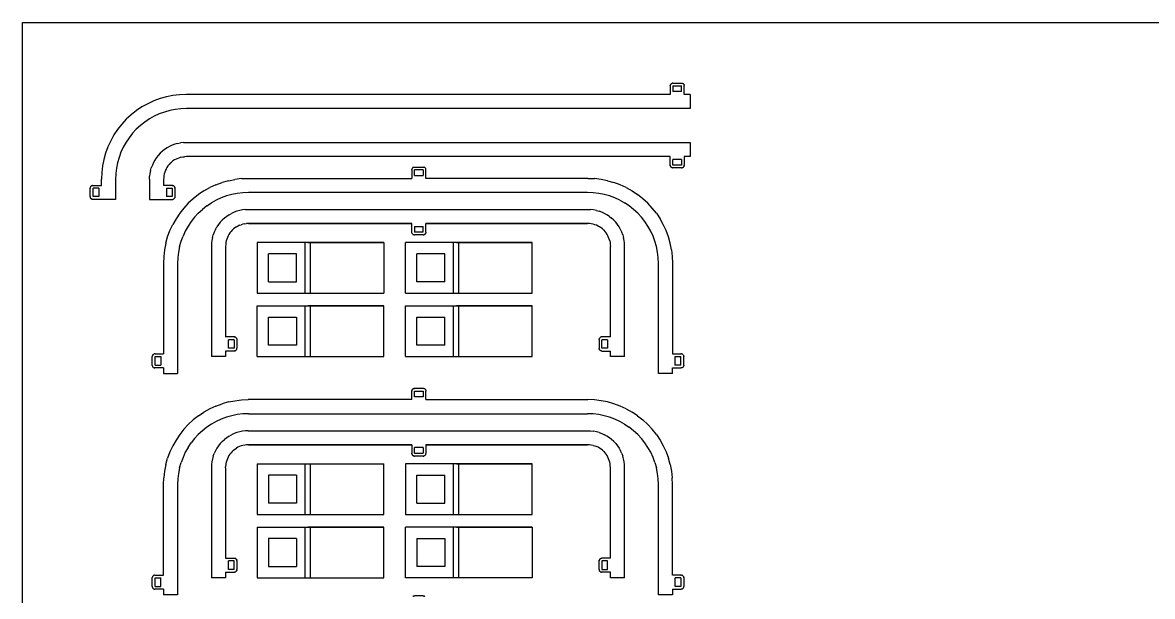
# Model space of a CAD drawing. Extents: x 317 to 717, y -631 to 169.
# Drawn here: x 317.2 to 517.2, y 67.1 to 168.7 of the extents above; entities that cross this region are included whole.
import ezdxf

# ---------------------------------------------------------------- set-up
doc = ezdxf.new("R2010")
doc.units = 0
doc.header["$MEASUREMENT"] = 0
doc.layers.get('0').update_dxf_attribs({"linetype": 'CONTINUOUS'})

msp = doc.modelspace()

# ---------------------------------------------------------------- linework, layer by layer
at = {"color": 1}
for p, q in [((431.78, 157.49), (431.78, 155.99)), ((434.28, 144.99), (434.28, 143.49)), ((386.05, 142.64), (386.05, 141.14)), ((343.62, 139.9), (342.12, 139.9)), ((333.62, 137.4), (329.62, 137.4)), ((358.66, 129.79), (358.66, 120.79)), ((381.11, 129.79), (358.66, 129.79)), ((367.66, 129.79), (381.11, 129.79)), ((381.11, 129.79), (381.11, 120.79)), ((407.38, 129.79), (384.94, 129.79)), ((384.94, 120.79), (384.94, 129.79)), ((393.94, 129.79), (407.38, 129.79)), ((407.38, 120.79), (407.38, 129.79)), ((360.69, 122.81), (360.69, 127.76)), ((365.64, 127.76), (360.69, 127.76)), ((365.64, 122.81), (365.64, 127.76)), ((386.96, 122.81), (386.96, 127.76)), ((391.91, 127.76), (386.96, 127.76)), ((391.91, 122.81), (391.91, 127.76)), ((360.69, 122.81), (365.64, 122.81)), ((391.91, 122.81), (386.96, 122.81)), ((358.66, 120.79), (381.11, 120.79)), ((384.94, 120.79), (407.38, 120.79)), ((358.66, 109.58), (358.66, 118.58)), ((358.66, 118.58), (381.11, 118.58)), ((381.11, 118.58), (367.66, 118.58)), ((381.11, 109.58), (381.11, 118.58)), ((384.94, 109.58), (384.94, 118.58)), ((384.94, 118.58), (407.38, 118.58)), ((407.38, 118.58), (393.94, 118.58)), ((407.38, 109.58), (407.38, 118.58)), ((360.69, 116.55), (365.64, 116.55)), ((360.69, 111.6), (360.69, 116.55)), ((365.64, 116.55), (365.64, 111.6)), ((386.96, 116.55), (391.91, 116.55)), ((386.96, 111.6), (386.96, 116.55)), ((391.91, 111.6), (391.91, 116.55)), ((354.6, 113.08), (353.1, 113.08)), ((421.2, 113.08), (419.7, 113.08)), ((354.6, 110.58), (353.1, 110.58)), ((365.64, 111.6), (360.69, 111.6)), ((358.66, 109.58), (381.11, 109.58)), ((342.1, 107.58), (340.6, 107.58)), ((386.05, 93.98), (386.05, 92.48)), ((388.55, 93.98), (388.55, 92.48)), ((358.66, 90.62), (358.66, 81.63)), ((358.66, 90.62), (381.11, 90.62)), ((367.66, 90.62), (381.11, 90.63)), ((381.11, 81.63), (381.11, 90.62)), ((384.94, 90.62), (384.94, 81.63)), ((407.38, 90.62), (384.94, 90.62)), ((393.94, 90.62), (407.38, 90.63)), ((407.38, 81.63), (407.38, 90.62)), ((360.69, 88.6), (360.69, 83.65)), ((365.64, 88.6), (360.69, 88.6)), ((365.64, 88.6), (365.64, 83.65)), ((386.96, 88.6), (391.91, 88.6)), ((386.96, 83.65), (386.96, 88.6)), ((391.91, 83.65), (391.91, 88.6)), ((365.64, 83.65), (360.69, 83.65)), ((386.96, 83.65), (391.91, 83.65)), ((358.66, 81.63), (381.11, 81.63)), ((384.94, 81.63), (407.38, 81.63)), ((358.66, 79.42), (358.66, 70.42)), ((358.66, 79.42), (381.11, 79.42)), ((381.11, 79.42), (367.66, 79.42)), ((381.11, 70.42), (381.11, 79.42)), ((407.38, 79.42), (384.94, 79.42)), ((384.94, 70.42), (384.94, 79.42)), ((393.94, 79.42), (407.38, 79.42)), ((407.38, 79.42), (407.38, 70.42)), ((360.69, 77.39), (360.69, 72.44)), ((365.64, 77.39), (360.69, 77.39)), ((365.64, 77.39), (365.64, 72.44)), ((386.96, 77.39), (391.91, 77.39)), ((386.96, 77.39), (386.96, 72.44)), ((391.91, 77.39), (391.91, 72.44)), ((360.69, 72.44), (365.64, 72.44)), ((421.2, 73.92), (419.7, 73.92)), ((358.66, 70.42), (381.11, 70.42)), ((407.38, 70.42), (384.94, 70.42)), ((421.2, 71.42), (419.7, 71.42)), ((433.7, 70.92), (432.2, 70.92)), ((342.1, 68.42), (340.6, 68.42))]:
    msp.add_line(p, q, dxfattribs=at)
at = {"color": 1, "linetype": 'Continuous'}
msp.add_line((331.12, 139.9), (331.12, 140.99), dxfattribs=at)
at = {"color": 5}
for p, q in [((367.11, 129.79), (367.11, 120.79)), ((368.11, 120.79), (368.11, 129.79)), ((393.38, 129.79), (393.38, 120.79)), ((394.38, 120.79), (394.38, 129.79)), ((367.11, 118.58), (367.11, 109.58)), ((368.11, 109.58), (368.11, 118.58)), ((393.38, 118.58), (393.38, 109.58)), ((394.38, 109.58), (394.38, 118.58)), ((367.11, 90.62), (367.11, 81.63)), ((368.11, 81.63), (368.11, 90.62)), ((393.38, 90.62), (393.38, 81.63)), ((394.38, 81.63), (394.38, 90.62)), ((367.11, 79.42), (367.11, 70.42)), ((368.11, 70.42), (368.11, 79.42)), ((393.38, 79.42), (393.38, 70.42)), ((394.38, 70.42), (394.38, 79.42))]:
    msp.add_line(p, q, dxfattribs=at)
at = {"linetype": 'Continuous'}
msp.add_lwpolyline([(317.15, 168.7), (717.15, 168.7), (717.15, -631.3), (317.15, -631.3)], close=True, dxfattribs=at)
at = {"color": 1}
for points in [[(431.79, 157.59), (431.78, 157.54)], [(431.78, 157.54), (431.78, 157.49)], [(431.79, 157.59), (431.81, 157.64)], [(431.82, 157.69), (431.81, 157.64)], [(431.85, 157.74), (431.82, 157.69)], [(431.88, 157.78), (431.85, 157.74)], [(431.88, 157.78), (431.91, 157.82)], [(431.91, 157.82), (431.95, 157.86)], [(431.95, 157.86), (431.99, 157.89)], [(432.03, 157.92), (431.99, 157.89)], [(432.03, 157.92), (432.08, 157.95)], [(432.08, 157.95), (432.13, 157.96)], [(432.18, 157.98), (432.13, 157.96)], [(432.23, 157.99), (432.18, 157.98)], [(432.23, 157.99), (432.28, 157.99)], [(432.28, 157.99), (433.78, 157.99)], [(432.28, 157.49), (432.28, 156.49)], [(432.28, 157.49), (433.78, 157.49)], [(433.78, 156.49), (432.28, 156.49)], [(433.78, 157.99), (433.83, 157.99)], [(433.78, 156.49), (433.78, 157.49)], [(433.83, 157.99), (433.88, 157.98)], [(433.88, 157.98), (433.94, 157.96)], [(433.98, 157.95), (433.94, 157.96)], [(433.98, 157.95), (434.03, 157.92)], [(434.03, 157.92), (434.07, 157.89)], [(434.12, 157.86), (434.07, 157.89)], [(434.15, 157.82), (434.12, 157.86)], [(434.19, 157.78), (434.15, 157.82)], [(434.19, 157.78), (434.21, 157.74)], [(434.21, 157.74), (434.24, 157.69)], [(434.24, 157.69), (434.26, 157.64)], [(434.26, 157.64), (434.27, 157.59)], [(434.28, 157.54), (434.27, 157.59)], [(434.28, 157.54), (434.28, 157.49)], [(434.28, 155.99), (434.28, 157.49)], [(339.31, 154.35), (338.28, 153.78)], [(340.38, 154.85), (339.31, 154.35)], [(341.49, 155.25), (340.38, 154.85)], [(342.62, 155.57), (341.49, 155.25)], [(343.77, 155.8), (342.62, 155.57)], [(344.94, 155.94), (343.77, 155.8)], [(346.12, 155.99), (344.94, 155.94)], [(431.78, 155.99), (346.12, 155.99)], [(435.32, 155.99), (434.28, 155.99)], [(435.32, 155.99), (435.32, 153.49)], [(336.38, 152.39), (335.51, 151.6)], [(337.3, 153.12), (336.38, 152.39)], [(338.28, 153.78), (337.3, 153.12)], [(340.45, 152.12), (339.59, 151.65)], [(341.34, 152.54), (340.45, 152.12)], [(342.26, 152.88), (341.34, 152.54)], [(343.2, 153.14), (342.26, 152.88)], [(344.17, 153.33), (343.2, 153.14)], [(345.14, 153.45), (344.17, 153.33)], [(346.17, 153.49), (345.14, 153.45)], [(435.32, 153.49), (346.17, 153.49)], [(334.71, 150.73), (333.98, 149.81)], [(335.51, 151.6), (334.71, 150.73)], [(338, 150.49), (337.28, 149.83)], [(338.77, 151.1), (338, 150.49)], [(339.59, 151.65), (338.77, 151.1)], [(333.33, 148.83), (332.76, 147.8)], [(333.98, 149.81), (333.33, 148.83)], [(336.01, 148.33), (335.46, 147.52)], [(336.62, 149.11), (336.01, 148.33)], [(337.28, 149.83), (336.62, 149.11)], [(332.26, 146.73), (331.85, 145.62)], [(332.76, 147.8), (332.26, 146.73)], [(334.98, 146.66), (334.57, 145.77)], [(335.46, 147.52), (334.98, 146.66)], [(342.3, 146.25), (341.9, 145.93)], [(342.72, 146.53), (342.3, 146.25)], [(343.17, 146.78), (342.72, 146.53)], [(343.63, 146.99), (343.17, 146.78)], [(344.11, 147.17), (343.63, 146.99)], [(344.6, 147.31), (344.11, 147.17)], [(344.6, 147.31), (345.1, 147.41)], [(345.61, 147.47), (345.1, 147.41)], [(345.61, 147.47), (346.12, 147.49)], [(346.12, 147.49), (435.32, 147.49)], [(435.32, 147.49), (435.32, 144.99)], [(331.53, 144.49), (331.3, 143.34)], [(331.85, 145.62), (331.53, 144.49)], [(334.23, 144.85), (333.97, 143.91)], [(334.57, 145.77), (334.23, 144.85)], [(340.58, 144.38), (340.33, 143.94)], [(340.86, 144.81), (340.58, 144.38)], [(341.18, 145.21), (340.86, 144.81)], [(341.52, 145.58), (341.18, 145.21)], [(341.9, 145.93), (341.52, 145.58)], [(343.29, 143.82), (343.52, 144.03)], [(343.77, 144.22), (343.52, 144.03)], [(344.03, 144.4), (343.77, 144.22)], [(344.31, 144.55), (344.03, 144.4)], [(344.59, 144.68), (344.31, 144.55)], [(344.59, 144.68), (344.88, 144.79)], [(345.19, 144.88), (344.88, 144.79)], [(345.19, 144.88), (345.49, 144.94)], [(345.49, 144.94), (345.81, 144.97)], [(346.17, 144.99), (345.81, 144.97)], [(431.78, 144.99), (346.17, 144.99)], [(431.78, 143.49), (431.78, 144.99)], [(432.28, 143.49), (432.28, 144.49)], [(433.78, 144.49), (432.28, 144.49)], [(433.78, 144.49), (433.78, 143.49)], [(435.32, 144.99), (434.28, 144.99)], [(331.17, 142.17), (331.12, 140.99)], [(331.3, 143.34), (331.17, 142.17)], [(333.78, 142.94), (333.66, 141.97)], [(333.97, 143.91), (333.78, 142.94)], [(339.7, 142.01), (339.64, 141.5)], [(339.8, 142.51), (339.7, 142.01)], [(339.8, 142.51), (339.94, 143)], [(340.12, 143.48), (339.94, 143)], [(340.33, 143.94), (340.12, 143.48)], [(342.32, 142.22), (342.23, 141.92)], [(342.43, 142.52), (342.32, 142.22)], [(342.56, 142.8), (342.43, 142.52)], [(342.71, 143.08), (342.56, 142.8)], [(342.89, 143.34), (342.71, 143.08)], [(342.89, 143.34), (343.08, 143.59)], [(343.29, 143.82), (343.08, 143.59)], [(386.05, 142.69), (386.06, 142.74)], [(386.05, 142.69), (386.05, 142.64)], [(386.06, 142.74), (386.08, 142.79)], [(386.08, 142.79), (386.09, 142.84)], [(386.15, 142.93), (386.12, 142.89)], [(386.18, 142.97), (386.15, 142.93)], [(386.22, 143.01), (386.18, 142.97)], [(386.22, 143.01), (386.26, 143.04)], [(386.3, 143.07), (386.26, 143.04)], [(386.35, 143.09), (386.3, 143.07)], [(386.35, 143.09), (386.4, 143.11)], [(386.4, 143.11), (386.45, 143.13)], [(386.45, 143.13), (386.5, 143.13)], [(386.5, 143.13), (386.55, 143.14)], [(386.55, 143.14), (388.05, 143.14)], [(388.05, 142.64), (386.55, 142.64)], [(386.55, 141.64), (386.55, 142.64)], [(388.05, 143.14), (388.1, 143.13)], [(388.05, 142.64), (388.05, 141.64)], [(388.15, 143.13), (388.1, 143.13)], [(388.15, 143.13), (388.21, 143.11)], [(388.25, 143.09), (388.21, 143.11)], [(388.25, 143.09), (388.3, 143.07)], [(388.34, 143.04), (388.3, 143.07)], [(388.39, 143.01), (388.34, 143.04)], [(388.39, 143.01), (388.42, 142.97)], [(388.46, 142.93), (388.42, 142.97)], [(388.46, 142.93), (388.48, 142.89)], [(388.51, 142.84), (388.48, 142.89)], [(388.53, 142.79), (388.51, 142.84)], [(388.54, 142.74), (388.53, 142.79)], [(388.55, 142.69), (388.54, 142.74)], [(388.55, 142.64), (388.55, 142.69)], [(388.55, 141.14), (388.55, 142.64)], [(431.78, 143.49), (431.78, 143.44)], [(431.79, 143.38), (431.78, 143.44)], [(431.81, 143.33), (431.79, 143.38)], [(431.82, 143.29), (431.81, 143.33)], [(431.82, 143.29), (431.85, 143.24)], [(431.85, 143.24), (431.88, 143.19)], [(431.91, 143.15), (431.88, 143.19)], [(431.95, 143.12), (431.91, 143.15)], [(431.99, 143.08), (431.95, 143.12)], [(432.03, 143.06), (431.99, 143.08)], [(432.08, 143.03), (432.03, 143.06)], [(432.13, 143.01), (432.08, 143.03)], [(432.18, 143), (432.13, 143.01)], [(432.18, 143), (432.23, 142.99)], [(432.23, 142.99), (432.28, 142.99)], [(433.78, 143.49), (432.28, 143.49)], [(433.78, 142.99), (432.28, 142.99)], [(433.78, 142.99), (433.83, 142.99)], [(433.83, 142.99), (433.89, 143)], [(433.89, 143), (433.94, 143.01)], [(433.94, 143.01), (433.98, 143.03)], [(433.98, 143.03), (434.03, 143.06)], [(434.07, 143.08), (434.03, 143.06)], [(434.07, 143.08), (434.12, 143.12)], [(434.12, 143.12), (434.15, 143.15)], [(434.15, 143.15), (434.19, 143.19)], [(434.19, 143.19), (434.21, 143.24)], [(434.24, 143.29), (434.21, 143.24)], [(434.26, 143.33), (434.24, 143.29)], [(434.26, 143.33), (434.27, 143.38)], [(434.27, 143.38), (434.28, 143.44)], [(434.28, 143.44), (434.28, 143.49)], [(333.66, 141.97), (333.62, 140.94)], [(333.62, 140.94), (333.62, 137.4)], [(339.62, 140.99), (339.64, 141.5)], [(339.62, 140.99), (339.62, 137.4)], [(342.13, 141.3), (342.12, 140.94)], [(342.12, 140.94), (342.12, 139.9)], [(342.17, 141.61), (342.13, 141.3)], [(342.23, 141.92), (342.17, 141.61)], [(351.36, 140), (352.46, 140.4)], [(353.59, 140.72), (352.46, 140.4)], [(353.59, 140.72), (354.75, 140.95)], [(355.92, 141.09), (354.75, 140.95)], [(355.92, 141.09), (357.1, 141.14)], [(357.1, 141.14), (386.05, 141.14)], [(386.55, 141.64), (388.05, 141.64)], [(417.2, 141.14), (388.55, 141.14)], [(417.2, 141.14), (418.38, 141.09)], [(419.55, 140.95), (418.38, 141.09)], [(420.7, 140.72), (419.55, 140.95)], [(420.7, 140.72), (421.84, 140.4)], [(422.94, 140), (421.84, 140.4)], [(329.13, 139.5), (329.12, 139.45)], [(329.12, 139.45), (329.12, 139.4)], [(329.12, 137.9), (329.12, 139.4)], [(329.14, 139.56), (329.13, 139.5)], [(329.14, 139.56), (329.16, 139.6)], [(329.19, 139.65), (329.16, 139.6)], [(329.19, 139.65), (329.22, 139.69)], [(329.22, 139.69), (329.25, 139.74)], [(329.29, 139.77), (329.25, 139.74)], [(329.33, 139.81), (329.29, 139.77)], [(329.37, 139.83), (329.33, 139.81)], [(329.37, 139.83), (329.42, 139.86)], [(329.42, 139.86), (329.47, 139.88)], [(329.52, 139.89), (329.47, 139.88)], [(329.52, 139.89), (329.57, 139.9)], [(329.57, 139.9), (329.62, 139.9)], [(329.62, 139.9), (331.12, 139.9)], [(330.62, 139.4), (329.62, 139.4)], [(329.62, 137.9), (329.62, 139.4)], [(330.62, 139.4), (330.62, 137.9)], [(342.62, 139.4), (342.62, 137.9)], [(342.62, 139.4), (343.62, 139.4)], [(343.62, 139.9), (343.67, 139.9)], [(343.62, 139.4), (343.62, 137.9)], [(343.72, 139.89), (343.67, 139.9)], [(343.77, 139.88), (343.72, 139.89)], [(343.77, 139.88), (343.82, 139.86)], [(343.87, 139.83), (343.82, 139.86)], [(343.91, 139.81), (343.87, 139.83)], [(343.95, 139.77), (343.91, 139.81)], [(343.95, 139.77), (343.99, 139.74)], [(344.02, 139.69), (343.99, 139.74)], [(344.05, 139.65), (344.02, 139.69)], [(344.08, 139.6), (344.05, 139.65)], [(344.08, 139.6), (344.1, 139.56)], [(344.1, 139.56), (344.11, 139.5)], [(344.11, 139.5), (344.12, 139.45)], [(344.12, 139.4), (344.12, 139.45)], [(344.12, 139.4), (344.12, 137.9)], [(348.28, 138.27), (347.35, 137.54)], [(349.26, 138.93), (348.28, 138.27)], [(349.26, 138.93), (350.29, 139.5)], [(351.36, 140), (350.29, 139.5)], [(353.23, 138.02), (352.31, 137.68)], [(354.18, 138.29), (353.23, 138.02)], [(355.14, 138.48), (354.18, 138.29)], [(356.12, 138.6), (355.14, 138.48)], [(357.15, 138.64), (356.12, 138.6)], [(417.15, 138.64), (357.15, 138.64)], [(418.18, 138.6), (417.15, 138.64)], [(419.16, 138.48), (418.18, 138.6)], [(420.12, 138.29), (419.16, 138.48)], [(421.06, 138.02), (420.12, 138.29)], [(421.99, 137.68), (421.06, 138.02)], [(424.01, 139.5), (422.94, 140)], [(424.01, 139.5), (425.04, 138.93)], [(425.04, 138.93), (426.02, 138.27)], [(426.94, 137.54), (426.02, 138.27)], [(329.12, 137.9), (329.12, 137.85)], [(329.12, 137.85), (329.13, 137.8)], [(329.13, 137.8), (329.14, 137.75)], [(329.14, 137.75), (329.16, 137.7)], [(329.19, 137.65), (329.16, 137.7)], [(329.22, 137.61), (329.19, 137.65)], [(329.25, 137.57), (329.22, 137.61)], [(329.29, 137.53), (329.25, 137.57)], [(329.33, 137.5), (329.29, 137.53)], [(329.33, 137.5), (329.37, 137.47)], [(329.37, 137.47), (329.42, 137.44)], [(329.47, 137.43), (329.42, 137.44)], [(329.52, 137.41), (329.47, 137.43)], [(329.57, 137.4), (329.52, 137.41)], [(329.62, 137.4), (329.57, 137.4)], [(330.62, 137.9), (329.62, 137.9)], [(339.62, 137.4), (343.62, 137.4)], [(343.62, 137.9), (342.62, 137.9)], [(343.62, 137.4), (343.67, 137.4)], [(343.67, 137.4), (343.72, 137.41)], [(343.72, 137.41), (343.77, 137.43)], [(343.77, 137.43), (343.82, 137.44)], [(343.82, 137.44), (343.87, 137.47)], [(343.91, 137.5), (343.87, 137.47)], [(343.99, 137.57), (343.95, 137.53)], [(344.02, 137.61), (343.99, 137.57)], [(344.02, 137.61), (344.05, 137.65)], [(344.08, 137.7), (344.05, 137.65)], [(344.1, 137.75), (344.08, 137.7)], [(344.11, 137.8), (344.1, 137.75)], [(344.12, 137.85), (344.11, 137.8)], [(344.12, 137.9), (344.12, 137.85)], [(346.49, 136.74), (345.69, 135.88)], [(347.35, 137.54), (346.49, 136.74)], [(349.75, 136.25), (348.98, 135.64)], [(349.75, 136.25), (350.57, 136.79)], [(351.42, 137.27), (350.57, 136.79)], [(352.31, 137.68), (351.42, 137.27)], [(422.88, 137.27), (421.99, 137.68)], [(422.88, 137.27), (423.73, 136.79)], [(424.55, 136.25), (423.73, 136.79)], [(425.32, 135.64), (424.55, 136.25)], [(427.81, 136.74), (426.94, 137.54)], [(428.61, 135.88), (427.81, 136.74)], [(344.96, 134.95), (344.31, 133.97)], [(345.69, 135.88), (344.96, 134.95)], [(347.59, 134.25), (346.98, 133.48)], [(347.59, 134.25), (348.26, 134.97)], [(348.26, 134.97), (348.98, 135.64)], [(352.88, 134.08), (352.5, 133.73)], [(353.28, 134.4), (352.88, 134.08)], [(353.7, 134.68), (353.28, 134.4)], [(353.7, 134.68), (354.15, 134.93)], [(354.61, 135.14), (354.15, 134.93)], [(355.09, 135.32), (354.61, 135.14)], [(355.58, 135.46), (355.09, 135.32)], [(356.08, 135.56), (355.58, 135.46)], [(356.59, 135.62), (356.08, 135.56)], [(356.59, 135.62), (357.1, 135.64)], [(357.1, 135.64), (417.2, 135.64)], [(417.2, 135.64), (417.71, 135.62)], [(418.22, 135.56), (417.71, 135.62)], [(418.72, 135.46), (418.22, 135.56)], [(418.72, 135.46), (419.21, 135.32)], [(419.69, 135.14), (419.21, 135.32)], [(420.15, 134.93), (419.69, 135.14)], [(420.6, 134.68), (420.15, 134.93)], [(421.02, 134.4), (420.6, 134.68)], [(421.02, 134.4), (421.42, 134.08)], [(421.8, 133.73), (421.42, 134.08)], [(426.04, 134.97), (425.32, 135.64)], [(426.71, 134.25), (426.04, 134.97)], [(427.31, 133.48), (426.71, 134.25)], [(429.34, 134.95), (428.61, 135.88)], [(429.34, 134.95), (429.99, 133.97)], [(343.24, 131.88), (343.73, 132.95)], [(344.31, 133.97), (343.73, 132.95)], [(346.44, 132.67), (345.96, 131.81)], [(346.98, 133.48), (346.44, 132.67)], [(351.3, 132.09), (351.09, 131.62)], [(351.3, 132.09), (351.55, 132.53)], [(351.84, 132.96), (351.55, 132.53)], [(352.15, 133.36), (351.84, 132.96)], [(352.5, 133.73), (352.15, 133.36)], [(354.5, 132.18), (354.27, 131.96)], [(354.75, 132.37), (354.5, 132.18)], [(355.01, 132.55), (354.75, 132.37)], [(355.01, 132.55), (355.28, 132.7)], [(355.57, 132.83), (355.28, 132.7)], [(355.57, 132.83), (355.86, 132.94)], [(356.16, 133.02), (355.86, 132.94)], [(356.47, 133.09), (356.16, 133.02)], [(356.47, 133.09), (356.78, 133.12)], [(357.15, 133.14), (356.78, 133.12)], [(357.15, 133.14), (386.05, 133.14)], [(386.05, 133.14), (357.15, 133.14)], [(386.05, 131.64), (386.05, 133.14)], [(386.55, 132.64), (388.05, 132.64)], [(386.55, 132.64), (386.55, 131.64)], [(388.05, 131.64), (388.05, 132.64)], [(388.55, 131.64), (388.55, 133.14)], [(388.55, 133.14), (417.15, 133.14)], [(417.15, 133.14), (388.55, 133.14)], [(417.52, 133.12), (417.15, 133.14)], [(417.83, 133.09), (417.52, 133.12)], [(418.14, 133.02), (417.83, 133.09)], [(418.44, 132.94), (418.14, 133.02)], [(418.73, 132.83), (418.44, 132.94)], [(419.02, 132.7), (418.73, 132.83)], [(419.29, 132.55), (419.02, 132.7)], [(419.55, 132.37), (419.29, 132.55)], [(419.8, 132.18), (419.55, 132.37)], [(419.8, 132.18), (420.03, 131.96)], [(422.14, 133.36), (421.8, 133.73)], [(422.46, 132.96), (422.14, 133.36)], [(422.74, 132.53), (422.46, 132.96)], [(422.99, 132.09), (422.74, 132.53)], [(423.21, 131.62), (422.99, 132.09)], [(427.86, 132.67), (427.31, 133.48)], [(428.34, 131.81), (427.86, 132.67)], [(430.57, 132.95), (429.99, 133.97)], [(431.06, 131.88), (430.57, 132.95)], [(342.51, 129.64), (342.83, 130.77)], [(342.83, 130.77), (343.24, 131.88)], [(345.21, 130), (345.55, 130.92)], [(345.96, 131.81), (345.55, 130.92)], [(350.68, 130.15), (350.62, 129.65)], [(350.78, 130.65), (350.68, 130.15)], [(350.78, 130.65), (350.91, 131.15)], [(351.09, 131.62), (350.91, 131.15)], [(353.21, 130.07), (353.15, 129.76)], [(353.29, 130.37), (353.21, 130.07)], [(353.4, 130.67), (353.29, 130.37)], [(353.53, 130.95), (353.4, 130.67)], [(353.69, 131.23), (353.53, 130.95)], [(353.86, 131.49), (353.69, 131.23)], [(354.06, 131.73), (353.86, 131.49)], [(354.27, 131.96), (354.06, 131.73)], [(386.05, 131.58), (386.05, 131.64)], [(386.06, 131.53), (386.05, 131.58)], [(386.08, 131.48), (386.06, 131.53)], [(386.12, 131.39), (386.09, 131.43)], [(386.15, 131.34), (386.12, 131.39)], [(386.15, 131.34), (386.18, 131.3)], [(386.18, 131.3), (386.22, 131.26)], [(386.22, 131.26), (386.26, 131.23)], [(386.26, 131.23), (386.3, 131.2)], [(386.3, 131.2), (386.35, 131.18)], [(386.35, 131.18), (386.4, 131.16)], [(386.4, 131.16), (386.45, 131.15)], [(386.45, 131.15), (386.5, 131.14)], [(386.5, 131.14), (386.55, 131.14)], [(388.05, 131.64), (386.55, 131.64)], [(388.05, 131.14), (386.55, 131.14)], [(388.05, 131.14), (388.1, 131.14)], [(388.1, 131.14), (388.16, 131.15)], [(388.21, 131.16), (388.16, 131.15)], [(388.25, 131.18), (388.21, 131.16)], [(388.3, 131.2), (388.25, 131.18)], [(388.3, 131.2), (388.35, 131.23)], [(388.35, 131.23), (388.39, 131.26)], [(388.42, 131.3), (388.39, 131.26)], [(388.42, 131.3), (388.46, 131.34)], [(388.46, 131.34), (388.48, 131.39)], [(388.51, 131.43), (388.48, 131.39)], [(388.53, 131.48), (388.51, 131.43)], [(388.55, 131.58), (388.54, 131.53)], [(388.55, 131.64), (388.55, 131.58)], [(420.03, 131.96), (420.24, 131.73)], [(420.44, 131.49), (420.24, 131.73)], [(420.61, 131.23), (420.44, 131.49)], [(420.76, 130.95), (420.61, 131.23)], [(420.9, 130.67), (420.76, 130.95)], [(421, 130.37), (420.9, 130.67)], [(421.09, 130.07), (421, 130.37)], [(421.09, 130.07), (421.15, 129.76)], [(423.38, 131.15), (423.21, 131.62)], [(423.38, 131.15), (423.52, 130.65)], [(423.62, 130.15), (423.52, 130.65)], [(423.68, 129.65), (423.62, 130.15)], [(428.75, 130.92), (428.34, 131.81)], [(429.09, 130), (428.75, 130.92)], [(431.47, 130.77), (431.06, 131.88)], [(431.79, 129.64), (431.47, 130.77)], [(342.28, 128.48), (342.14, 127.31)], [(342.51, 129.64), (342.28, 128.48)], [(344.75, 128.09), (344.64, 127.12)], [(344.94, 129.05), (344.75, 128.09)], [(344.94, 129.05), (345.21, 130)], [(350.62, 129.65), (350.6, 129.14)], [(350.6, 129.14), (350.6, 109.58)], [(353.11, 129.45), (353.1, 129.09)], [(353.1, 129.09), (353.1, 113.08)], [(353.15, 129.76), (353.11, 129.45)], [(421.15, 129.76), (421.19, 129.45)], [(421.19, 129.45), (421.2, 129.09)], [(421.2, 113.08), (421.2, 129.09)], [(423.7, 129.14), (423.68, 129.65)], [(423.7, 109.58), (423.7, 129.14)], [(429.35, 129.05), (429.09, 130)], [(429.55, 128.09), (429.35, 129.05)], [(429.66, 127.12), (429.55, 128.09)], [(432.02, 128.48), (431.79, 129.64)], [(432.02, 128.48), (432.16, 127.31)], [(342.14, 127.31), (342.1, 126.14)], [(342.1, 126.14), (342.1, 110.08)], [(344.64, 127.12), (344.6, 126.09)], [(344.6, 126.09), (344.6, 106.58)], [(429.7, 126.09), (429.66, 127.12)], [(429.7, 106.58), (429.7, 126.09)], [(432.16, 127.31), (432.2, 126.14)], [(432.2, 126.14), (432.2, 110.08)], [(353.6, 111.08), (353.6, 112.58)], [(354.6, 112.58), (353.6, 112.58)], [(354.6, 113.08), (354.65, 113.08)], [(354.6, 112.58), (354.6, 111.08)], [(354.7, 113.07), (354.65, 113.08)], [(354.7, 113.07), (354.75, 113.06)], [(354.75, 113.06), (354.8, 113.04)], [(354.85, 113.02), (354.8, 113.04)], [(354.89, 112.99), (354.85, 113.02)], [(354.89, 112.99), (354.93, 112.96)], [(354.93, 112.96), (354.97, 112.92)], [(354.97, 112.92), (355, 112.88)], [(355.03, 112.83), (355.05, 112.79)], [(355.07, 112.74), (355.05, 112.79)], [(355.07, 112.74), (355.09, 112.69)], [(355.09, 112.69), (355.09, 112.64)], [(355.09, 112.64), (355.1, 112.58)], [(355.1, 112.58), (355.1, 111.08)], [(419.21, 112.64), (419.2, 112.58)], [(419.2, 112.58), (419.2, 111.08)], [(419.21, 112.69), (419.23, 112.74)], [(419.21, 112.64), (419.21, 112.69)], [(419.23, 112.74), (419.25, 112.79)], [(419.27, 112.83), (419.25, 112.79)], [(419.27, 112.83), (419.3, 112.88)], [(419.37, 112.96), (419.33, 112.92)], [(419.41, 112.99), (419.45, 113.02)], [(419.5, 113.04), (419.45, 113.02)], [(419.5, 113.04), (419.55, 113.06)], [(419.55, 113.06), (419.6, 113.07)], [(419.65, 113.08), (419.6, 113.07)], [(419.7, 113.08), (419.65, 113.08)], [(419.7, 111.08), (419.7, 112.58)], [(420.7, 112.58), (419.7, 112.58)], [(420.7, 112.58), (420.7, 111.08)], [(340.35, 110.02), (340.39, 110.04)], [(340.39, 110.04), (340.44, 110.06)], [(340.49, 110.07), (340.44, 110.06)], [(340.54, 110.08), (340.49, 110.07)], [(340.6, 110.08), (340.54, 110.08)], [(340.6, 110.08), (342.1, 110.08)], [(353.1, 110.58), (353.1, 109.58)], [(354.6, 111.08), (353.6, 111.08)], [(354.6, 110.58), (354.65, 110.59)], [(354.7, 110.59), (354.65, 110.59)], [(354.7, 110.59), (354.75, 110.61)], [(354.75, 110.61), (354.8, 110.63)], [(354.8, 110.63), (354.85, 110.65)], [(354.85, 110.65), (354.89, 110.68)], [(354.93, 110.71), (354.89, 110.68)], [(354.97, 110.75), (354.93, 110.71)], [(354.97, 110.75), (355, 110.79)], [(355, 110.79), (355.03, 110.83)], [(355.03, 110.83), (355.05, 110.88)], [(355.07, 110.93), (355.05, 110.88)], [(355.07, 110.93), (355.09, 110.98)], [(355.09, 111.03), (355.1, 111.08)], [(355.09, 110.98), (355.09, 111.03)], [(391.91, 111.6), (386.96, 111.6)], [(419.2, 111.08), (419.21, 111.03)], [(419.21, 110.98), (419.21, 111.03)], [(419.23, 110.93), (419.21, 110.98)], [(419.23, 110.93), (419.25, 110.88)], [(419.25, 110.88), (419.27, 110.83)], [(419.3, 110.79), (419.27, 110.83)], [(419.33, 110.75), (419.3, 110.79)], [(419.37, 110.71), (419.33, 110.75)], [(419.41, 110.68), (419.37, 110.71)], [(419.5, 110.63), (419.45, 110.65)], [(419.55, 110.61), (419.5, 110.63)], [(419.6, 110.59), (419.55, 110.61)], [(419.6, 110.59), (419.65, 110.59)], [(419.65, 110.59), (419.7, 110.58)], [(420.7, 111.08), (419.7, 111.08)], [(419.7, 110.58), (421.2, 110.58)], [(421.2, 109.58), (421.2, 110.58)], [(432.2, 110.08), (433.7, 110.08)], [(433.75, 110.08), (433.7, 110.08)], [(433.81, 110.07), (433.75, 110.08)], [(433.81, 110.07), (433.86, 110.06)], [(433.91, 110.04), (433.86, 110.06)], [(433.95, 110.02), (433.91, 110.04)], [(434, 109.99), (433.95, 110.02)], [(340.11, 109.69), (340.1, 109.64)], [(340.1, 109.64), (340.1, 109.58)], [(340.1, 108.08), (340.1, 109.58)], [(340.1, 108.03), (340.1, 108.08)], [(340.1, 108.03), (340.11, 107.98)], [(340.12, 109.74), (340.11, 109.69)], [(340.14, 109.79), (340.12, 109.74)], [(340.16, 109.83), (340.14, 109.79)], [(340.16, 109.83), (340.19, 109.88)], [(340.26, 109.96), (340.22, 109.92)], [(340.26, 109.96), (340.3, 109.99)], [(340.6, 109.58), (341.6, 109.58)], [(340.6, 108.08), (340.6, 109.58)], [(340.6, 108.08), (341.6, 108.08)], [(341.6, 109.58), (341.6, 108.08)], [(353.1, 109.58), (350.6, 109.58)], [(384.94, 109.58), (407.38, 109.58)], [(423.7, 109.58), (421.2, 109.58)], [(432.7, 108.08), (432.7, 109.58)], [(432.7, 109.58), (433.7, 109.58)], [(433.7, 108.08), (432.7, 108.08)], [(433.7, 108.08), (433.7, 109.58)], [(434.04, 109.96), (434, 109.99)], [(434.04, 109.96), (434.07, 109.92)], [(434.11, 109.88), (434.07, 109.92)], [(434.14, 109.83), (434.16, 109.79)], [(434.18, 109.74), (434.16, 109.79)], [(434.19, 109.69), (434.18, 109.74)], [(434.19, 109.69), (434.2, 109.64)], [(434.2, 108.03), (434.19, 107.98)], [(434.2, 109.64), (434.2, 109.58)], [(434.2, 108.08), (434.2, 109.58)], [(434.2, 108.08), (434.2, 108.03)], [(340.11, 107.98), (340.12, 107.93)], [(340.12, 107.93), (340.14, 107.88)], [(340.14, 107.88), (340.16, 107.83)], [(340.19, 107.79), (340.16, 107.83)], [(340.22, 107.75), (340.19, 107.79)], [(340.22, 107.75), (340.26, 107.71)], [(340.35, 107.65), (340.3, 107.68)], [(340.39, 107.63), (340.35, 107.65)], [(340.39, 107.63), (340.44, 107.61)], [(340.49, 107.6), (340.44, 107.61)], [(340.49, 107.6), (340.54, 107.59)], [(340.6, 107.58), (340.54, 107.59)], [(342.1, 107.58), (342.1, 106.58)], [(342.1, 106.58), (344.6, 106.58)], [(432.2, 106.58), (429.7, 106.58)], [(432.2, 107.58), (433.7, 107.58)], [(432.2, 106.58), (432.2, 107.58)], [(433.75, 107.59), (433.7, 107.58)], [(433.81, 107.6), (433.75, 107.59)], [(433.86, 107.61), (433.81, 107.6)], [(433.91, 107.63), (433.86, 107.61)], [(433.91, 107.63), (433.95, 107.65)], [(434, 107.68), (433.95, 107.65)], [(434.04, 107.71), (434, 107.68)], [(434.04, 107.71), (434.07, 107.75)], [(434.11, 107.79), (434.07, 107.75)], [(434.11, 107.79), (434.14, 107.83)], [(434.16, 107.88), (434.14, 107.83)], [(434.18, 107.93), (434.16, 107.88)], [(434.18, 107.93), (434.19, 107.98)], [(386.05, 103.53), (386.06, 103.58)], [(386.05, 103.53), (386.05, 103.48)], [(386.05, 101.98), (386.05, 103.48)], [(386.08, 103.63), (386.06, 103.58)], [(386.08, 103.63), (386.09, 103.68)], [(386.09, 103.68), (386.12, 103.73)], [(386.12, 103.73), (386.15, 103.77)], [(386.15, 103.77), (386.18, 103.81)], [(386.22, 103.85), (386.18, 103.81)], [(386.22, 103.85), (386.26, 103.88)], [(386.26, 103.88), (386.3, 103.91)], [(386.3, 103.91), (386.35, 103.93)], [(386.35, 103.93), (386.4, 103.95)], [(386.45, 103.96), (386.4, 103.95)], [(386.45, 103.96), (386.5, 103.97)], [(386.55, 103.98), (386.5, 103.97)], [(386.55, 103.98), (388.05, 103.98)], [(386.55, 102.48), (386.55, 103.48)], [(386.55, 103.48), (388.05, 103.48)], [(388.05, 102.48), (386.55, 102.48)], [(388.1, 103.97), (388.05, 103.98)], [(388.05, 103.48), (388.05, 102.48)], [(388.1, 103.97), (388.15, 103.96)], [(388.21, 103.95), (388.15, 103.96)], [(388.21, 103.95), (388.25, 103.93)], [(388.25, 103.93), (388.3, 103.91)], [(388.34, 103.88), (388.3, 103.91)], [(388.39, 103.85), (388.34, 103.88)], [(388.39, 103.85), (388.42, 103.81)], [(388.42, 103.81), (388.46, 103.77)], [(388.46, 103.77), (388.48, 103.73)], [(388.48, 103.73), (388.51, 103.68)], [(388.53, 103.63), (388.51, 103.68)], [(388.53, 103.63), (388.54, 103.58)], [(388.54, 103.58), (388.55, 103.53)], [(388.55, 103.53), (388.55, 103.48)], [(388.55, 101.98), (388.55, 103.48)], [(350.29, 100.34), (349.26, 99.77)], [(351.36, 100.83), (350.29, 100.34)], [(351.36, 100.83), (352.46, 101.24)], [(353.59, 101.56), (352.46, 101.24)], [(353.59, 101.56), (354.75, 101.79)], [(354.75, 101.79), (355.92, 101.93)], [(355.92, 101.93), (357.1, 101.98)], [(386.05, 101.98), (357.1, 101.98)], [(388.55, 101.98), (417.2, 101.98)], [(418.38, 101.93), (417.2, 101.98)], [(419.55, 101.79), (418.38, 101.93)], [(420.7, 101.56), (419.55, 101.79)], [(421.84, 101.24), (420.7, 101.56)], [(422.94, 100.83), (421.84, 101.24)], [(424.01, 100.34), (422.94, 100.83)], [(424.01, 100.34), (425.04, 99.77)], [(347.35, 98.38), (346.49, 97.58)], [(348.28, 99.11), (347.35, 98.38)], [(348.28, 99.11), (349.26, 99.77)], [(351.42, 98.11), (350.57, 97.63)], [(352.31, 98.52), (351.42, 98.11)], [(353.23, 98.86), (352.31, 98.52)], [(354.18, 99.13), (353.23, 98.86)], [(355.14, 99.32), (354.18, 99.13)], [(356.12, 99.44), (355.14, 99.32)], [(357.15, 99.48), (356.12, 99.44)], [(357.15, 99.48), (417.15, 99.48)], [(418.18, 99.44), (417.15, 99.48)], [(419.16, 99.32), (418.18, 99.44)], [(420.12, 99.13), (419.16, 99.32)], [(421.06, 98.86), (420.12, 99.13)], [(421.99, 98.52), (421.06, 98.86)], [(422.88, 98.11), (421.99, 98.52)], [(423.73, 97.63), (422.88, 98.11)], [(426.02, 99.11), (425.04, 99.77)], [(426.02, 99.11), (426.94, 98.38)], [(426.94, 98.38), (427.81, 97.58)], [(345.69, 96.72), (344.96, 95.79)], [(346.49, 97.58), (345.69, 96.72)], [(348.98, 96.48), (348.26, 95.81)], [(349.75, 97.09), (348.98, 96.48)], [(350.57, 97.63), (349.75, 97.09)], [(355.09, 96.16), (354.61, 95.98)], [(355.58, 96.3), (355.09, 96.16)], [(356.08, 96.4), (355.58, 96.3)], [(356.59, 96.46), (356.08, 96.4)], [(357.1, 96.48), (356.59, 96.46)], [(357.1, 96.48), (417.2, 96.48)], [(417.2, 96.48), (417.71, 96.46)], [(417.71, 96.46), (418.22, 96.4)], [(418.72, 96.3), (418.22, 96.4)], [(419.21, 96.16), (418.72, 96.3)], [(419.21, 96.16), (419.69, 95.98)], [(423.73, 97.63), (424.55, 97.09)], [(425.32, 96.48), (424.55, 97.09)], [(426.04, 95.81), (425.32, 96.48)], [(428.61, 96.72), (427.81, 97.58)], [(429.34, 95.79), (428.61, 96.72)], [(344.31, 94.81), (343.73, 93.79)], [(344.96, 95.79), (344.31, 94.81)], [(346.44, 93.51), (346.98, 94.32)], [(347.59, 95.09), (346.98, 94.32)], [(348.26, 95.81), (347.59, 95.09)], [(352.15, 94.2), (351.84, 93.8)], [(352.5, 94.57), (352.15, 94.2)], [(352.5, 94.57), (352.88, 94.92)], [(353.28, 95.23), (352.88, 94.92)], [(353.7, 95.52), (353.28, 95.23)], [(353.7, 95.52), (354.15, 95.77)], [(354.61, 95.98), (354.15, 95.77)], [(419.69, 95.98), (420.15, 95.77)], [(420.6, 95.52), (420.15, 95.77)], [(421.02, 95.23), (420.6, 95.52)], [(421.42, 94.92), (421.02, 95.23)], [(421.8, 94.57), (421.42, 94.92)], [(421.8, 94.57), (422.14, 94.2)], [(422.14, 94.2), (422.46, 93.8)], [(426.71, 95.09), (426.04, 95.81)], [(427.31, 94.32), (426.71, 95.09)], [(427.86, 93.51), (427.31, 94.32)], [(429.34, 95.79), (429.99, 94.81)], [(429.99, 94.81), (430.57, 93.79)], [(343.24, 92.72), (342.83, 91.61)], [(343.73, 93.79), (343.24, 92.72)], [(345.96, 92.65), (345.55, 91.76)], [(346.44, 93.51), (345.96, 92.65)], [(350.91, 91.98), (351.09, 92.46)], [(351.3, 92.93), (351.09, 92.46)], [(351.55, 93.37), (351.3, 92.93)], [(351.84, 93.8), (351.55, 93.37)], [(353.69, 92.06), (353.53, 91.79)], [(353.86, 92.33), (353.69, 92.06)], [(354.06, 92.57), (353.86, 92.33)], [(354.27, 92.8), (354.06, 92.57)], [(354.5, 93.02), (354.27, 92.8)], [(354.5, 93.02), (354.75, 93.21)], [(354.75, 93.21), (355.01, 93.38)], [(355.28, 93.54), (355.01, 93.38)], [(355.57, 93.67), (355.28, 93.54)], [(355.86, 93.78), (355.57, 93.67)], [(356.16, 93.86), (355.86, 93.78)], [(356.47, 93.92), (356.16, 93.86)], [(356.78, 93.96), (356.47, 93.92)], [(357.15, 93.98), (356.78, 93.96)], [(357.15, 93.98), (386.05, 93.98)], [(386.05, 93.98), (357.15, 93.98)], [(386.05, 92.42), (386.05, 92.48)], [(386.06, 92.37), (386.05, 92.42)], [(386.06, 92.37), (386.08, 92.32)], [(386.08, 92.32), (386.09, 92.27)], [(386.09, 92.27), (386.12, 92.23)], [(386.12, 92.23), (386.15, 92.18)], [(386.18, 92.14), (386.15, 92.18)], [(386.22, 92.1), (386.18, 92.14)], [(386.26, 92.07), (386.22, 92.1)], [(386.3, 92.04), (386.26, 92.07)], [(386.3, 92.04), (386.35, 92.02)], [(386.4, 92), (386.35, 92.02)], [(386.4, 92), (386.45, 91.99)], [(388.05, 93.48), (386.55, 93.48)], [(386.55, 92.48), (386.55, 93.48)], [(386.55, 92.48), (388.05, 92.48)], [(388.05, 93.48), (388.05, 92.48)], [(388.21, 92), (388.16, 91.99)], [(388.25, 92.02), (388.21, 92)], [(388.3, 92.04), (388.25, 92.02)], [(388.35, 92.07), (388.3, 92.04)], [(388.39, 92.1), (388.35, 92.07)], [(388.39, 92.1), (388.42, 92.14)], [(388.46, 92.18), (388.42, 92.14)], [(388.48, 92.23), (388.46, 92.18)], [(388.51, 92.27), (388.48, 92.23)], [(388.51, 92.27), (388.53, 92.32)], [(388.53, 92.32), (388.54, 92.37)], [(388.54, 92.37), (388.55, 92.42)], [(388.55, 93.98), (417.15, 93.98)], [(417.15, 93.98), (388.55, 93.98)], [(388.55, 92.48), (388.55, 92.42)], [(417.52, 93.96), (417.15, 93.98)], [(417.83, 93.93), (417.52, 93.96)], [(418.14, 93.86), (417.83, 93.93)], [(418.14, 93.86), (418.44, 93.78)], [(418.44, 93.78), (418.73, 93.67)], [(419.02, 93.54), (418.73, 93.67)], [(419.29, 93.39), (419.02, 93.54)], [(419.55, 93.21), (419.29, 93.39)], [(419.8, 93.02), (419.55, 93.21)], [(420.03, 92.8), (419.8, 93.02)], [(420.03, 92.8), (420.24, 92.57)], [(420.44, 92.33), (420.24, 92.57)], [(420.61, 92.07), (420.44, 92.33)], [(420.76, 91.79), (420.61, 92.07)], [(422.46, 93.8), (422.74, 93.37)], [(422.74, 93.37), (422.99, 92.93)], [(423.21, 92.46), (422.99, 92.93)], [(423.21, 92.46), (423.38, 91.98)], [(428.34, 92.65), (427.86, 93.51)], [(428.75, 91.76), (428.34, 92.65)], [(430.57, 93.79), (431.06, 92.72)], [(431.06, 92.72), (431.47, 91.61)], [(342.51, 90.48), (342.28, 89.32)], [(342.51, 90.48), (342.83, 91.61)], [(344.94, 89.89), (345.21, 90.84)], [(345.55, 91.76), (345.21, 90.84)], [(350.62, 90.49), (350.6, 89.98)], [(350.68, 90.99), (350.62, 90.49)], [(350.78, 91.49), (350.68, 90.99)], [(350.91, 91.98), (350.78, 91.49)], [(353.1, 89.93), (353.11, 90.29)], [(353.15, 90.6), (353.11, 90.29)], [(353.21, 90.91), (353.15, 90.6)], [(353.29, 91.21), (353.21, 90.91)], [(353.4, 91.51), (353.29, 91.21)], [(353.53, 91.79), (353.4, 91.51)], [(386.45, 91.99), (386.5, 91.98)], [(386.55, 91.98), (386.5, 91.98)], [(388.05, 91.98), (386.55, 91.98)], [(388.05, 91.98), (388.1, 91.98)], [(388.1, 91.98), (388.16, 91.99)], [(420.9, 91.51), (420.76, 91.79)], [(421, 91.21), (420.9, 91.51)], [(421.09, 90.91), (421, 91.21)], [(421.15, 90.6), (421.09, 90.91)], [(421.19, 90.29), (421.15, 90.6)], [(421.2, 89.93), (421.19, 90.29)], [(423.52, 91.49), (423.38, 91.98)], [(423.62, 90.99), (423.52, 91.49)], [(423.68, 90.49), (423.62, 90.99)], [(423.7, 89.98), (423.68, 90.49)], [(429.09, 90.84), (428.75, 91.76)], [(429.09, 90.84), (429.35, 89.89)], [(431.79, 90.48), (431.47, 91.61)], [(431.79, 90.48), (432.02, 89.32)], [(342.1, 86.98), (342.14, 88.15)], [(342.28, 89.32), (342.14, 88.15)], [(344.75, 88.93), (344.64, 87.96)], [(344.94, 89.89), (344.75, 88.93)], [(350.6, 89.98), (350.6, 70.42)], [(353.1, 89.93), (353.1, 73.92)], [(421.2, 73.92), (421.2, 89.93)], [(423.7, 70.42), (423.7, 89.98)], [(429.55, 88.93), (429.35, 89.89)], [(429.66, 87.96), (429.55, 88.93)], [(432.02, 89.32), (432.16, 88.15)], [(432.2, 86.98), (432.16, 88.15)], [(342.1, 70.92), (342.1, 86.98)], [(344.64, 87.96), (344.6, 86.93)], [(344.6, 86.93), (344.6, 67.42)], [(429.7, 86.93), (429.66, 87.96)], [(429.7, 67.42), (429.7, 86.93)], [(432.2, 70.92), (432.2, 86.98)], [(353.1, 73.92), (354.6, 73.92)], [(353.6, 71.92), (353.6, 73.42)], [(354.6, 73.42), (353.6, 73.42)], [(354.6, 73.92), (354.65, 73.92)], [(354.6, 71.92), (354.6, 73.42)], [(354.65, 73.92), (354.7, 73.91)], [(354.75, 73.9), (354.7, 73.91)], [(354.8, 73.88), (354.75, 73.9)], [(354.8, 73.88), (354.85, 73.86)], [(354.89, 73.83), (354.85, 73.86)], [(354.93, 73.79), (354.89, 73.83)], [(354.93, 73.79), (354.97, 73.76)], [(355, 73.72), (354.97, 73.76)], [(355, 73.72), (355.03, 73.67)], [(355.03, 73.67), (355.05, 73.63)], [(355.05, 73.63), (355.07, 73.58)], [(355.09, 73.53), (355.07, 73.58)], [(355.09, 73.48), (355.09, 73.53)], [(355.1, 73.42), (355.09, 73.48)], [(355.1, 73.42), (355.1, 71.92)], [(391.91, 72.44), (386.96, 72.44)], [(419.21, 73.48), (419.2, 73.42)], [(419.2, 71.92), (419.2, 73.42)], [(419.21, 73.53), (419.23, 73.58)], [(419.21, 73.53), (419.21, 73.48)], [(419.25, 73.63), (419.23, 73.58)], [(419.27, 73.67), (419.25, 73.63)], [(419.3, 73.72), (419.27, 73.67)], [(419.33, 73.76), (419.3, 73.72)], [(419.33, 73.76), (419.37, 73.79)], [(419.37, 73.79), (419.41, 73.83)], [(419.41, 73.83), (419.45, 73.86)], [(419.45, 73.86), (419.5, 73.88)], [(419.5, 73.88), (419.55, 73.9)], [(419.55, 73.9), (419.6, 73.91)], [(419.6, 73.91), (419.65, 73.92)], [(419.65, 73.92), (419.7, 73.92)], [(420.7, 73.42), (419.7, 73.42)], [(419.7, 73.42), (419.7, 71.92)], [(420.7, 71.92), (420.7, 73.42)], [(340.11, 70.53), (340.1, 70.48)], [(340.1, 70.42), (340.1, 70.48)], [(340.1, 68.92), (340.1, 70.42)], [(340.11, 70.53), (340.12, 70.58)], [(340.14, 70.63), (340.12, 70.58)], [(340.16, 70.67), (340.14, 70.63)], [(340.19, 70.72), (340.16, 70.67)], [(340.22, 70.76), (340.19, 70.72)], [(340.26, 70.8), (340.22, 70.76)], [(340.3, 70.83), (340.26, 70.8)], [(340.3, 70.83), (340.35, 70.86)], [(340.39, 70.88), (340.35, 70.86)], [(340.44, 70.9), (340.39, 70.88)], [(340.49, 70.91), (340.44, 70.9)], [(340.49, 70.91), (340.54, 70.92)], [(340.54, 70.92), (340.6, 70.92)], [(340.6, 70.92), (342.1, 70.92)], [(340.6, 70.42), (341.6, 70.42)], [(340.6, 68.92), (340.6, 70.42)], [(341.6, 68.92), (341.6, 70.42)], [(353.1, 70.42), (350.6, 70.42)], [(353.1, 71.42), (354.6, 71.42)], [(353.1, 71.42), (353.1, 70.42)], [(354.6, 71.92), (353.6, 71.92)], [(354.6, 71.42), (354.65, 71.43)], [(354.7, 71.43), (354.65, 71.43)], [(354.7, 71.43), (354.75, 71.45)], [(354.75, 71.45), (354.8, 71.47)], [(354.8, 71.47), (354.85, 71.49)], [(354.89, 71.52), (354.85, 71.49)], [(354.93, 71.55), (354.89, 71.52)], [(354.97, 71.59), (354.93, 71.55)], [(354.97, 71.59), (355, 71.63)], [(355, 71.63), (355.03, 71.67)], [(355.05, 71.72), (355.03, 71.67)], [(355.07, 71.77), (355.05, 71.72)], [(355.07, 71.77), (355.09, 71.82)], [(355.09, 71.87), (355.1, 71.92)], [(355.09, 71.82), (355.09, 71.87)], [(419.2, 71.92), (419.21, 71.87)], [(419.21, 71.87), (419.21, 71.82)], [(419.21, 71.82), (419.23, 71.77)], [(419.23, 71.77), (419.25, 71.72)], [(419.27, 71.67), (419.25, 71.72)], [(419.3, 71.63), (419.27, 71.67)], [(419.3, 71.63), (419.33, 71.59)], [(419.37, 71.55), (419.33, 71.59)], [(419.37, 71.55), (419.41, 71.52)], [(419.41, 71.52), (419.45, 71.49)], [(419.45, 71.49), (419.5, 71.47)], [(419.55, 71.45), (419.5, 71.47)], [(419.6, 71.43), (419.55, 71.45)], [(419.6, 71.43), (419.65, 71.43)], [(419.7, 71.42), (419.65, 71.43)], [(419.7, 71.92), (420.7, 71.92)], [(421.2, 70.42), (421.2, 71.42)], [(423.7, 70.42), (421.2, 70.42)], [(432.7, 68.92), (432.7, 70.42)], [(433.7, 70.42), (432.7, 70.42)], [(433.7, 70.92), (433.75, 70.92)], [(433.7, 70.42), (433.7, 68.92)], [(433.75, 70.92), (433.81, 70.91)], [(433.86, 70.9), (433.81, 70.91)], [(433.91, 70.88), (433.86, 70.9)], [(433.95, 70.86), (433.91, 70.88)], [(434, 70.83), (433.95, 70.86)], [(434, 70.83), (434.04, 70.8)], [(434.04, 70.8), (434.07, 70.76)], [(434.11, 70.72), (434.07, 70.76)], [(434.14, 70.67), (434.11, 70.72)], [(434.14, 70.67), (434.16, 70.63)], [(434.16, 70.63), (434.18, 70.58)], [(434.18, 70.58), (434.19, 70.53)], [(434.19, 70.53), (434.2, 70.48)], [(434.2, 70.42), (434.2, 70.48)], [(434.2, 70.42), (434.2, 68.92)], [(340.1, 68.92), (340.1, 68.87)], [(340.11, 68.82), (340.1, 68.87)], [(340.12, 68.77), (340.11, 68.82)], [(340.12, 68.77), (340.14, 68.72)], [(340.14, 68.72), (340.16, 68.67)], [(340.16, 68.67), (340.19, 68.63)], [(340.19, 68.63), (340.22, 68.59)], [(340.22, 68.59), (340.26, 68.55)], [(340.26, 68.55), (340.3, 68.52)], [(340.35, 68.49), (340.3, 68.52)], [(340.35, 68.49), (340.39, 68.47)], [(340.44, 68.45), (340.39, 68.47)], [(340.44, 68.45), (340.49, 68.43)], [(340.49, 68.43), (340.54, 68.43)], [(340.6, 68.42), (340.54, 68.43)], [(340.6, 68.92), (341.6, 68.92)], [(342.1, 68.42), (342.1, 67.42)], [(432.2, 68.42), (433.7, 68.42)], [(432.2, 68.42), (432.2, 67.42)], [(433.7, 68.92), (432.7, 68.92)], [(433.7, 68.42), (433.75, 68.43)], [(433.81, 68.43), (433.75, 68.43)], [(433.86, 68.45), (433.81, 68.43)], [(433.91, 68.47), (433.86, 68.45)], [(433.91, 68.47), (433.95, 68.49)], [(434, 68.52), (433.95, 68.49)], [(434, 68.52), (434.04, 68.55)], [(434.04, 68.55), (434.07, 68.59)], [(434.07, 68.59), (434.11, 68.63)], [(434.14, 68.67), (434.11, 68.63)], [(434.14, 68.67), (434.16, 68.72)], [(434.18, 68.77), (434.16, 68.72)], [(434.18, 68.77), (434.19, 68.82)], [(434.2, 68.87), (434.19, 68.82)], [(434.2, 68.87), (434.2, 68.92)], [(344.6, 67.42), (342.1, 67.42)], [(386.26, 67.15), (386.3, 67.18)], [(386.3, 67.18), (386.35, 67.2)], [(386.4, 67.22), (386.35, 67.2)], [(386.4, 67.22), (386.45, 67.23)], [(386.45, 67.23), (386.5, 67.24)], [(386.55, 67.25), (386.5, 67.24)], [(388.05, 67.25), (386.55, 67.25)], [(388.05, 67.25), (388.1, 67.24)], [(388.1, 67.24), (388.15, 67.23)], [(388.15, 67.23), (388.21, 67.22)], [(388.21, 67.22), (388.25, 67.2)], [(388.3, 67.18), (388.25, 67.2)], [(388.3, 67.18), (388.34, 67.15)], [(432.2, 67.42), (429.7, 67.42)]]:
    msp.add_lwpolyline(points, dxfattribs=at)

doc.saveas('drawing.dxf')
